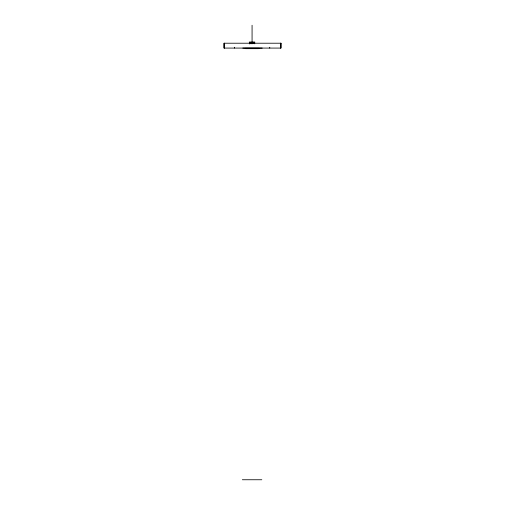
<?xml version="1.0" encoding="UTF-8"?>
<svg xmlns="http://www.w3.org/2000/svg" width="505" height="505" viewBox="0 0 505 505"><rect width="100%" height="100%" fill="white"/><g stroke="black" fill="none" stroke-linecap="round" stroke-linejoin="round"><path stroke-width="0.76" d="M251.313 43.821L251.099 42.881M250.215 43.493L250.051 43.821L250.379 43.178M249.306 43.821L250.227 42.881M249.312 43.821L249.773 43.178M249.287 42.022L254.829 42.022M250.575 42.553L253.529 42.553M249.287 42.811L254.829 42.811M249.981 42.881L254.135 42.881M245.215 48.328L258.901 48.328M245.645 48.669L258.478 48.669M242.337 479.75L261.805 479.75M253.933 42.881L254.817 43.821L254.343 43.178M253.693 43.121L253.971 43.626M252.664 43.178L252.784 43.821M280.837 43.215L280.837 48.076M280.704 43.215L280.704 48.076M269.746 47.268L269.746 48.076M262.215 48.076L242.785 48.076M252.071 25.25L252.071 42.25M234.396 47.268L234.396 48.076M224.296 43.215L224.296 48.076M224.163 43.215L224.163 48.076M280.969 43.215L224.031 43.215L224.031 48.076L280.969 48.076L280.969 43.215"/></g></svg>
